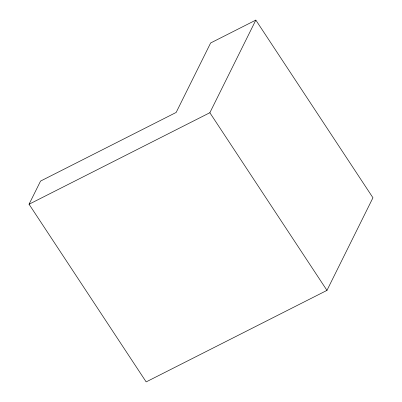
<?xml version="1.0" encoding="UTF-8"?>
<svg xmlns="http://www.w3.org/2000/svg" width="402" height="402" viewBox="0 0 402 402"><rect width="100%" height="100%" fill="white"/><g stroke="black" fill="none" stroke-linecap="round" stroke-linejoin="round"><path stroke-width="0.6" d="M29.055 204.241L40.552 181.086L176.151 112.449L210.633 42.979L255.833 20.1L372.945 197.759L326.967 290.38L146.167 381.9L29.055 204.241L209.854 112.726L255.833 20.1M209.854 112.726L326.967 290.38"/></g></svg>
